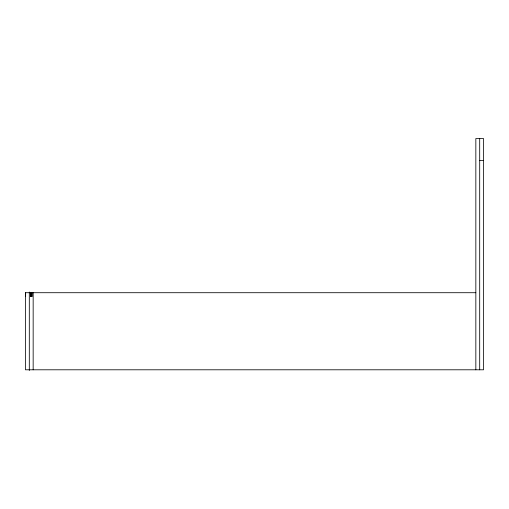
<?xml version="1.0" encoding="UTF-8"?>
<svg xmlns="http://www.w3.org/2000/svg" width="509" height="509" viewBox="0 0 509 509"><rect width="100%" height="100%" fill="white"/><g stroke="black" fill="none" stroke-linecap="round" stroke-linejoin="round"><path stroke-width="0.76" d="M479.694 160.57L483.55 160.57M475.839 292.713L25.45 292.713L25.45 369.795L483.55 369.795L483.55 138.543L475.839 138.543L475.839 369.795M25.628 296.569L25.647 292.713M479.694 138.543L479.694 369.795M33.161 292.713L33.161 369.795M32.054 292.713L32.054 296.569L30.349 296.569L30.349 292.713M31.768 292.713L31.768 296.569M31.342 292.713L31.342 296.569M31.049 292.713L31.049 296.569M30.769 292.713L30.769 296.569M29.306 292.051L29.306 370.457"/></g></svg>
